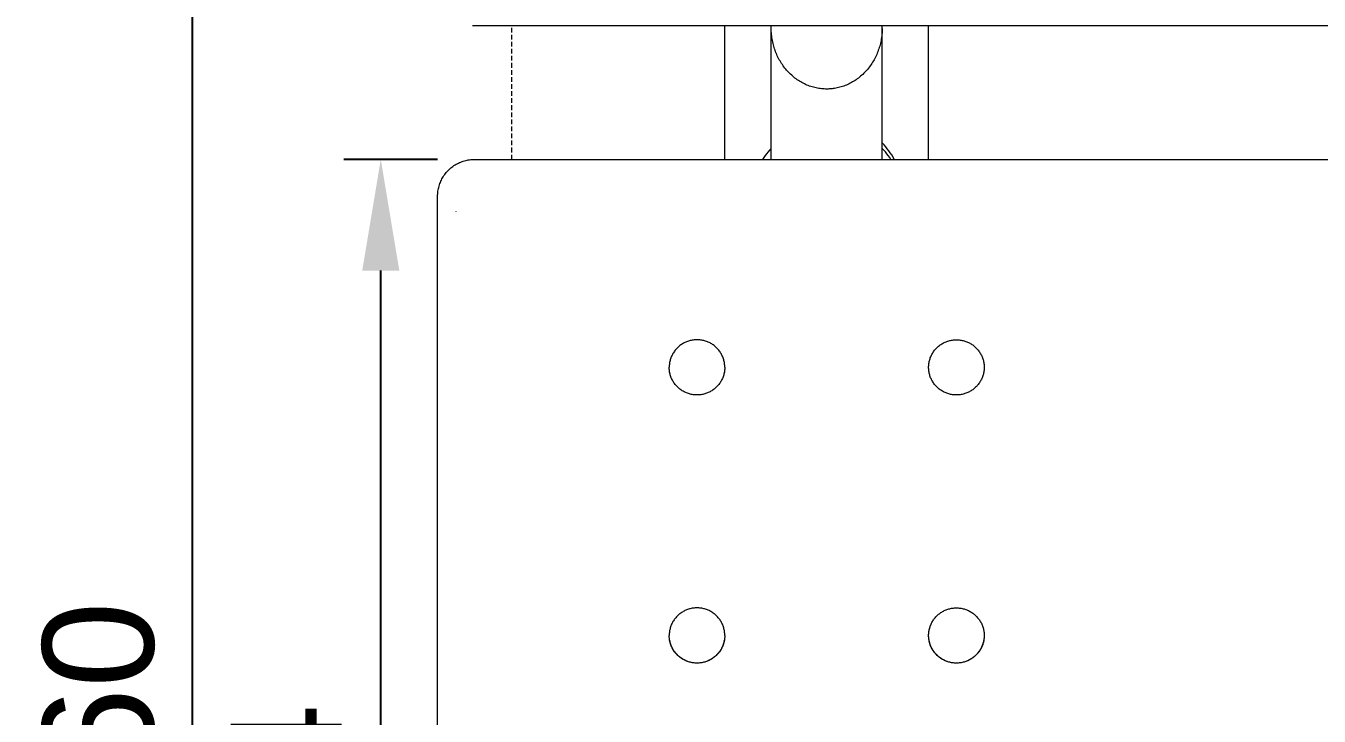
# Model space of a CAD drawing. Header units: millimetres. Extents: x -779 to 3049, y 55 to 2500.
# Drawn here: x -719.5 to -370.5, y 466.7 to 653 of the extents above; entities that cross this region are included whole.
import ezdxf

# ---------------------------------------------------------------- set-up
doc = ezdxf.new("R2010")
doc.units = ezdxf.units.MM
doc.linetypes.add('HIDDEN', pattern=[1.905, 1.27, -0.635])
for name, color, linetype, lineweight in [('ZANO_R', 7, 'Continuous', 0), ('ZANO_R_przerywana', 7, 'HIDDEN', 0), ('ZANO_W', 1, 'Continuous', 0)]:
    doc.layers.add(name, color=color, linetype=linetype, lineweight=lineweight)
doc.styles.add('Arial', font='arial.ttf')
doc.styles.get("Standard").update_dxf_attribs({"font": 'ARIALUNI.TTF'})
doc.dimstyles.new('pl i ang', dxfattribs={"dimtxt": 50, "dimasz": 50, "dimexe": 1.25, "dimexo": 0.625, "dimgap": 10, "dimtad": 1, "dimtoh": 1, "dimtxsty": 'Standard', "dimcen": 2.5, "dimclrd": 1, "dimclre": 1, "dimclrt": 1, "dimadec": 0, "dimazin": 0, "dimtfac": 1, "dimtmove": 0, "dimatfit": 3, "dimfxl": 1, "dimarcsym": 1})

# ---------------------------------------------------------------- blocks, each defined once
blk = doc.blocks.new('*D390')
at = {"layer": 'ZANO_W', "color": 1, "lineweight": -2}
for p, q in [((-608.36, 616.98), (-633.7, 616.98)), ((-623.7, 282.91), (-623.7, 586.98)), ((-608.36, 252.91), (-633.7, 252.91))]:
    blk.add_line(p, q, dxfattribs=at)
at = {"layer": 'ZANO_W', "color": 1}
for points in [[(-618.7, 586.98), (-628.7, 586.98), (-623.7, 616.98)], [(-628.7, 282.91), (-618.7, 282.91), (-623.7, 252.91)]]:
    blk.add_solid(points, dxfattribs=at)
at = {"layer": 'ZANO_W', "color": 1, "insert": (-649.02, 434.95), "char_height": 30, "attachment_point": 5, "rotation": 90, "style": 'Arial'}
blk.add_mtext('364', dxfattribs=at)
blk = doc.blocks.new('*D391')
at = {"layer": 'ZANO_W', "color": 1, "lineweight": -2}
for p, q in [((-530.42, 792.66), (-684.47, 792.66)), ((-674.47, 162.66), (-674.47, 762.66)), ((-533.08, 132.66), (-684.47, 132.66))]:
    blk.add_line(p, q, dxfattribs=at)
at = {"layer": 'ZANO_W', "color": 1}
for points in [[(-669.47, 762.66), (-679.47, 762.66), (-674.47, 792.66)], [(-679.47, 162.66), (-669.47, 162.66), (-674.47, 132.66)]]:
    blk.add_solid(points, dxfattribs=at)
at = {"layer": 'ZANO_W', "color": 1, "insert": (-699.79, 462.66), "char_height": 30, "attachment_point": 5, "rotation": 90, "style": 'Arial'}
blk.add_mtext('660', dxfattribs=at)

msp = doc.modelspace()

# ---------------------------------------------------------------- linework, layer by layer
at = {"layer": 'ZANO_R'}
for p, q in [((-598.36, 653.03), (-598.95, 653.04)), ((-308.36, 653.03), (-598.36, 653.03)), ((-530.86, 616.98), (-530.86, 653.03)), ((-518.36, 616.98), (-518.36, 653.03)), ((-488.36, 616.98), (-488.36, 653.03)), ((-475.86, 616.98), (-475.86, 653.03)), ((-518.36, 616.98), (-518.36, 652.35)), ((-518.35, 651.94), (-518.36, 652.35)), ((-518.33, 651.53), (-518.35, 651.94)), ((-518.3, 651.12), (-518.33, 651.53)), ((-518.26, 650.71), (-518.3, 651.12)), ((-518.21, 650.3), (-518.26, 650.71)), ((-518.16, 649.89), (-518.21, 650.3)), ((-518.09, 649.49), (-518.16, 649.89)), ((-518.02, 649.08), (-518.09, 649.49)), ((-488.62, 649.49), (-488.7, 649.08)), ((-488.56, 649.89), (-488.62, 649.49)), ((-488.5, 650.3), (-488.56, 649.89)), ((-488.46, 650.71), (-488.5, 650.3)), ((-488.42, 651.12), (-488.46, 650.71)), ((-488.39, 651.53), (-488.42, 651.12)), ((-488.37, 651.94), (-488.39, 651.53)), ((-488.36, 652.35), (-488.37, 651.94)), ((-488.36, 616.98), (-488.36, 652.35)), ((-517.94, 648.7), (-518.02, 649.08)), ((-517.85, 648.31), (-517.94, 648.7)), ((-517.76, 647.93), (-517.85, 648.31)), ((-517.65, 647.55), (-517.76, 647.93)), ((-517.54, 647.17), (-517.65, 647.55)), ((-517.42, 646.8), (-517.54, 647.17)), ((-517.29, 646.43), (-517.42, 646.8)), ((-517.15, 646.06), (-517.29, 646.43)), ((-517, 645.69), (-517.15, 646.06)), ((-516.85, 645.32), (-517, 645.69)), ((-489.71, 645.69), (-489.87, 645.32)), ((-489.57, 646.06), (-489.71, 645.69)), ((-489.43, 646.43), (-489.57, 646.06)), ((-489.3, 646.8), (-489.43, 646.43)), ((-489.18, 647.17), (-489.3, 646.8)), ((-489.06, 647.55), (-489.18, 647.17)), ((-488.96, 647.93), (-489.06, 647.55)), ((-488.86, 648.31), (-488.96, 647.93)), ((-488.78, 648.7), (-488.86, 648.31)), ((-488.7, 649.08), (-488.78, 648.7)), ((-516.69, 644.96), (-516.85, 645.32)), ((-516.51, 644.6), (-516.69, 644.96)), ((-516.33, 644.25), (-516.51, 644.6)), ((-516.15, 643.9), (-516.33, 644.25)), ((-515.95, 643.56), (-516.15, 643.9)), ((-515.75, 643.21), (-515.95, 643.56)), ((-515.54, 642.89), (-515.75, 643.21)), ((-515.33, 642.57), (-515.54, 642.89)), ((-515.11, 642.26), (-515.33, 642.57)), ((-514.89, 641.95), (-515.11, 642.26)), ((-491.6, 642.26), (-491.83, 641.95)), ((-491.38, 642.57), (-491.6, 642.26)), ((-491.17, 642.89), (-491.38, 642.57)), ((-490.97, 643.21), (-491.17, 642.89)), ((-490.77, 643.55), (-490.97, 643.21)), ((-490.57, 643.9), (-490.77, 643.55)), ((-490.38, 644.25), (-490.57, 643.9)), ((-490.2, 644.6), (-490.38, 644.25)), ((-490.03, 644.96), (-490.2, 644.6)), ((-489.87, 645.32), (-490.03, 644.96)), ((-514.66, 641.65), (-514.89, 641.95)), ((-514.42, 641.35), (-514.66, 641.65)), ((-514.17, 641.06), (-514.42, 641.35)), ((-513.92, 640.78), (-514.17, 641.06)), ((-513.65, 640.49), (-513.92, 640.78)), ((-513.38, 640.22), (-513.65, 640.49)), ((-513.1, 639.95), (-513.38, 640.22)), ((-512.81, 639.68), (-513.1, 639.95)), ((-512.52, 639.43), (-512.81, 639.68)), ((-512.22, 639.18), (-512.52, 639.43)), ((-511.92, 638.94), (-512.22, 639.18)), ((-511.61, 638.7), (-511.92, 638.94)), ((-511.3, 638.49), (-511.61, 638.7)), ((-495.11, 638.7), (-495.41, 638.49)), ((-494.8, 638.94), (-495.11, 638.7)), ((-494.49, 639.18), (-494.8, 638.94)), ((-494.2, 639.43), (-494.49, 639.18)), ((-493.9, 639.68), (-494.2, 639.43)), ((-493.62, 639.94), (-493.9, 639.68)), ((-493.34, 640.22), (-493.62, 639.94)), ((-493.07, 640.49), (-493.34, 640.22)), ((-492.8, 640.78), (-493.07, 640.49)), ((-492.55, 641.06), (-492.8, 640.78)), ((-492.3, 641.35), (-492.55, 641.06)), ((-492.06, 641.65), (-492.3, 641.35)), ((-491.83, 641.95), (-492.06, 641.65)), ((-510.99, 638.28), (-511.3, 638.49)), ((-510.68, 638.08), (-510.99, 638.28)), ((-510.36, 637.89), (-510.68, 638.08)), ((-510.04, 637.7), (-510.36, 637.89)), ((-509.71, 637.53), (-510.04, 637.7)), ((-509.37, 637.36), (-509.71, 637.53)), ((-509.04, 637.2), (-509.37, 637.36)), ((-508.69, 637.05), (-509.04, 637.2)), ((-508.35, 636.91), (-508.69, 637.05)), ((-507.99, 636.78), (-508.35, 636.91)), ((-507.64, 636.66), (-507.99, 636.78)), ((-507.28, 636.55), (-507.64, 636.66)), ((-506.92, 636.44), (-507.28, 636.55)), ((-506.56, 636.35), (-506.92, 636.44)), ((-506.19, 636.27), (-506.56, 636.35)), ((-505.84, 636.2), (-506.19, 636.27)), ((-505.49, 636.14), (-505.84, 636.2)), ((-505.14, 636.09), (-505.49, 636.14)), ((-504.78, 636.04), (-505.14, 636.09)), ((-504.43, 636.01), (-504.78, 636.04)), ((-504.07, 635.99), (-504.43, 636.01)), ((-503.71, 635.97), (-504.07, 635.99)), ((-503.36, 635.97), (-503.71, 635.97)), ((-503, 635.97), (-503.36, 635.97)), ((-502.65, 635.99), (-503, 635.97)), ((-502.29, 636.01), (-502.65, 635.99)), ((-501.93, 636.04), (-502.29, 636.01)), ((-501.58, 636.09), (-501.93, 636.04)), ((-501.23, 636.14), (-501.58, 636.09)), ((-500.88, 636.2), (-501.23, 636.14)), ((-500.53, 636.27), (-500.88, 636.2)), ((-500.16, 636.35), (-500.53, 636.27)), ((-499.8, 636.44), (-500.16, 636.35)), ((-499.44, 636.55), (-499.8, 636.44)), ((-499.08, 636.66), (-499.44, 636.55)), ((-498.72, 636.78), (-499.08, 636.66)), ((-498.37, 636.91), (-498.72, 636.78)), ((-498.02, 637.05), (-498.37, 636.91)), ((-497.68, 637.2), (-498.02, 637.05)), ((-497.34, 637.36), (-497.68, 637.2)), ((-497.01, 637.53), (-497.34, 637.36)), ((-496.68, 637.7), (-497.01, 637.53)), ((-496.36, 637.89), (-496.68, 637.7)), ((-496.04, 638.08), (-496.36, 637.89)), ((-495.72, 638.28), (-496.04, 638.08)), ((-495.41, 638.49), (-495.72, 638.28)), ((-487.89, 620.93), (-488.36, 621.44)), ((-519.99, 618.01), (-520.36, 617.5)), ((-519.6, 618.51), (-519.99, 618.01)), ((-519.2, 619), (-519.6, 618.51)), ((-518.79, 619.48), (-519.2, 619)), ((-518.36, 619.94), (-518.79, 619.48)), ((-487.93, 619.48), (-488.36, 619.94)), ((-487.51, 619), (-487.93, 619.48)), ((-487.44, 620.41), (-487.89, 620.93)), ((-487.12, 618.51), (-487.51, 619)), ((-487, 619.87), (-487.44, 620.41)), ((-486.73, 618.01), (-487.12, 618.51)), ((-486.59, 619.32), (-487, 619.87)), ((-486.36, 617.5), (-486.73, 618.01)), ((-486.19, 618.75), (-486.59, 619.32)), ((-485.81, 618.17), (-486.19, 618.75)), ((-485.45, 617.58), (-485.81, 618.17)), ((-605.3, 614.19), (-605.04, 614.43)), ((-605.04, 614.43), (-604.78, 614.66)), ((-604.78, 614.66), (-604.51, 614.88)), ((-604.51, 614.88), (-604.23, 615.09)), ((-604.23, 615.09), (-603.94, 615.29)), ((-603.94, 615.29), (-603.65, 615.47)), ((-603.65, 615.47), (-603.35, 615.65)), ((-603.35, 615.65), (-603.05, 615.82)), ((-603.05, 615.82), (-602.74, 615.98)), ((-602.74, 615.98), (-602.42, 616.13)), ((-602.42, 616.13), (-602.1, 616.26)), ((-602.1, 616.26), (-601.77, 616.39)), ((-601.77, 616.39), (-601.44, 616.5)), ((-601.44, 616.5), (-601.11, 616.6)), ((-601.11, 616.6), (-600.77, 616.69)), ((-600.77, 616.69), (-600.43, 616.77)), ((-600.43, 616.77), (-600.09, 616.83)), ((-600.09, 616.83), (-599.75, 616.89)), ((-599.75, 616.89), (-599.4, 616.93)), ((-599.4, 616.93), (-599.05, 616.96)), ((-599.05, 616.96), (-598.71, 616.98)), ((-598.71, 616.98), (-598.36, 616.98)), ((-598.36, 616.98), (-308.36, 616.98)), ((-520.36, 617.5), (-520.71, 616.98)), ((-486.01, 616.98), (-486.36, 617.5)), ((-485.11, 616.98), (-485.45, 617.58)), ((-607.62, 610.76), (-607.49, 611.08)), ((-607.49, 611.08), (-607.34, 611.39)), ((-607.34, 611.39), (-607.18, 611.7)), ((-607.18, 611.7), (-607.01, 612.01)), ((-607.01, 612.01), (-606.83, 612.31)), ((-606.83, 612.31), (-606.64, 612.6)), ((-606.64, 612.6), (-606.44, 612.88)), ((-606.44, 612.88), (-606.23, 613.16)), ((-606.23, 613.16), (-606.01, 613.43)), ((-606.01, 613.43), (-605.78, 613.69)), ((-605.78, 613.69), (-605.54, 613.95)), ((-605.54, 613.95), (-605.3, 614.19)), ((-608.36, 607.02), (-608.35, 607.37)), ((-608.35, 607.37), (-608.33, 607.72)), ((-608.33, 607.72), (-608.3, 608.06)), ((-608.3, 608.06), (-608.26, 608.41)), ((-608.26, 608.41), (-608.2, 608.75)), ((-608.2, 608.75), (-608.14, 609.09)), ((-608.14, 609.09), (-608.06, 609.43)), ((-608.06, 609.43), (-607.97, 609.77)), ((-607.97, 609.77), (-607.86, 610.1)), ((-607.86, 610.1), (-607.75, 610.43)), ((-607.75, 610.43), (-607.62, 610.76)), ((-608.36, 603.55), (-608.36, 607.02)), ((-608.36, 444.78), (-608.36, 603.55)), ((-603.36, 602.93), (-603.36, 602.98)), ((-544.26, 565.43), (-544.41, 565.22)), ((-544.09, 565.63), (-544.26, 565.43)), ((-543.92, 565.83), (-544.09, 565.63)), ((-543.74, 566.02), (-543.92, 565.83)), ((-543.56, 566.2), (-543.74, 566.02)), ((-543.36, 566.38), (-543.56, 566.2)), ((-543.17, 566.55), (-543.36, 566.38)), ((-542.96, 566.71), (-543.17, 566.55)), ((-542.75, 566.87), (-542.96, 566.71)), ((-542.54, 567.02), (-542.75, 566.87)), ((-542.32, 567.16), (-542.54, 567.02)), ((-542.1, 567.29), (-542.32, 567.16)), ((-541.87, 567.42), (-542.1, 567.29)), ((-541.64, 567.54), (-541.87, 567.42)), ((-541.4, 567.64), (-541.64, 567.54)), ((-541.16, 567.75), (-541.4, 567.64)), ((-540.91, 567.84), (-541.16, 567.75)), ((-540.67, 567.92), (-540.91, 567.84)), ((-540.42, 568), (-540.67, 567.92)), ((-540.17, 568.06), (-540.42, 568)), ((-539.91, 568.12), (-540.17, 568.06)), ((-539.66, 568.17), (-539.91, 568.12)), ((-539.4, 568.21), (-539.66, 568.17)), ((-539.14, 568.24), (-539.4, 568.21)), ((-538.88, 568.26), (-539.14, 568.24)), ((-538.62, 568.27), (-538.88, 568.26)), ((-538.36, 568.28), (-538.62, 568.27)), ((-538.1, 568.27), (-538.36, 568.28)), ((-537.84, 568.26), (-538.1, 568.27)), ((-537.58, 568.24), (-537.84, 568.26)), ((-537.32, 568.21), (-537.58, 568.24)), ((-537.06, 568.17), (-537.32, 568.21)), ((-536.8, 568.12), (-537.06, 568.17)), ((-536.55, 568.06), (-536.8, 568.12)), ((-536.3, 568), (-536.55, 568.06)), ((-536.05, 567.92), (-536.3, 568)), ((-535.8, 567.84), (-536.05, 567.92)), ((-535.56, 567.75), (-535.8, 567.84)), ((-535.32, 567.64), (-535.56, 567.75)), ((-535.08, 567.54), (-535.32, 567.64)), ((-534.85, 567.42), (-535.08, 567.54)), ((-534.62, 567.29), (-534.85, 567.42)), ((-534.4, 567.16), (-534.62, 567.29)), ((-534.18, 567.02), (-534.4, 567.16)), ((-533.96, 566.87), (-534.18, 567.02)), ((-533.75, 566.71), (-533.96, 566.87)), ((-533.55, 566.55), (-533.75, 566.71)), ((-533.35, 566.38), (-533.55, 566.55)), ((-533.16, 566.2), (-533.35, 566.38)), ((-532.98, 566.02), (-533.16, 566.2)), ((-532.8, 565.83), (-532.98, 566.02)), ((-532.63, 565.63), (-532.8, 565.83)), ((-532.46, 565.43), (-532.63, 565.63)), ((-532.3, 565.22), (-532.46, 565.43)), ((-474.41, 565.22), (-474.26, 565.43)), ((-474.26, 565.43), (-474.09, 565.63)), ((-474.09, 565.63), (-473.92, 565.83)), ((-473.92, 565.83), (-473.74, 566.02)), ((-473.74, 566.02), (-473.56, 566.2)), ((-473.56, 566.2), (-473.36, 566.38)), ((-473.36, 566.38), (-473.17, 566.55)), ((-473.17, 566.55), (-472.96, 566.71)), ((-472.96, 566.71), (-472.75, 566.87)), ((-472.75, 566.87), (-472.54, 567.02)), ((-472.54, 567.02), (-472.32, 567.16)), ((-472.32, 567.16), (-472.1, 567.29)), ((-472.1, 567.29), (-471.87, 567.42)), ((-471.87, 567.42), (-471.64, 567.54)), ((-471.64, 567.54), (-471.4, 567.64)), ((-471.4, 567.64), (-471.16, 567.75)), ((-471.16, 567.75), (-470.91, 567.84)), ((-470.91, 567.84), (-470.67, 567.92)), ((-470.67, 567.92), (-470.42, 568)), ((-470.42, 568), (-470.17, 568.06)), ((-470.17, 568.06), (-469.91, 568.12)), ((-469.91, 568.12), (-469.66, 568.17)), ((-469.66, 568.17), (-469.4, 568.21)), ((-469.4, 568.21), (-469.14, 568.24)), ((-469.14, 568.24), (-468.88, 568.26)), ((-468.88, 568.26), (-468.62, 568.27)), ((-468.62, 568.27), (-468.36, 568.28)), ((-468.36, 568.28), (-468.1, 568.27)), ((-468.1, 568.27), (-467.84, 568.26)), ((-467.84, 568.26), (-467.58, 568.24)), ((-467.58, 568.24), (-467.32, 568.21)), ((-467.32, 568.21), (-467.06, 568.17)), ((-467.06, 568.17), (-466.8, 568.12)), ((-466.8, 568.12), (-466.55, 568.06)), ((-466.55, 568.06), (-466.3, 568)), ((-466.3, 568), (-466.05, 567.92)), ((-466.05, 567.92), (-465.8, 567.84)), ((-465.8, 567.84), (-465.56, 567.75)), ((-465.56, 567.75), (-465.32, 567.64)), ((-465.32, 567.64), (-465.08, 567.54)), ((-465.08, 567.54), (-464.85, 567.42)), ((-464.85, 567.42), (-464.62, 567.29)), ((-464.62, 567.29), (-464.4, 567.16)), ((-464.4, 567.16), (-464.18, 567.02)), ((-464.18, 567.02), (-463.96, 566.87)), ((-463.96, 566.87), (-463.75, 566.71)), ((-463.75, 566.71), (-463.55, 566.55)), ((-463.55, 566.55), (-463.35, 566.38)), ((-463.35, 566.38), (-463.16, 566.2)), ((-463.16, 566.2), (-462.98, 566.02)), ((-462.98, 566.02), (-462.8, 565.83)), ((-462.8, 565.83), (-462.63, 565.63)), ((-462.63, 565.63), (-462.46, 565.43)), ((-462.46, 565.43), (-462.3, 565.22)), ((-545.74, 562.14), (-545.78, 561.88)), ((-545.69, 562.39), (-545.74, 562.14)), ((-545.63, 562.65), (-545.69, 562.39)), ((-545.56, 562.9), (-545.63, 562.65)), ((-545.48, 563.15), (-545.56, 562.9)), ((-545.4, 563.39), (-545.48, 563.15)), ((-545.3, 563.64), (-545.4, 563.39)), ((-545.2, 563.88), (-545.3, 563.64)), ((-545.09, 564.11), (-545.2, 563.88)), ((-544.97, 564.34), (-545.09, 564.11)), ((-544.84, 564.57), (-544.97, 564.34)), ((-544.71, 564.79), (-544.84, 564.57)), ((-544.56, 565.01), (-544.71, 564.79)), ((-544.41, 565.22), (-544.56, 565.01)), ((-532.15, 565.01), (-532.3, 565.22)), ((-532.01, 564.79), (-532.15, 565.01)), ((-531.87, 564.57), (-532.01, 564.79)), ((-531.75, 564.34), (-531.87, 564.57)), ((-531.63, 564.11), (-531.75, 564.34)), ((-531.52, 563.88), (-531.63, 564.11)), ((-531.41, 563.64), (-531.52, 563.88)), ((-531.32, 563.39), (-531.41, 563.64)), ((-531.23, 563.15), (-531.32, 563.39)), ((-531.16, 562.9), (-531.23, 563.15)), ((-531.09, 562.65), (-531.16, 562.9)), ((-531.03, 562.39), (-531.09, 562.65)), ((-530.98, 562.14), (-531.03, 562.39)), ((-530.94, 561.88), (-530.98, 562.14)), ((-475.78, 561.88), (-475.74, 562.14)), ((-475.74, 562.14), (-475.69, 562.39)), ((-475.69, 562.39), (-475.63, 562.65)), ((-475.63, 562.65), (-475.56, 562.9)), ((-475.56, 562.9), (-475.48, 563.15)), ((-475.48, 563.15), (-475.4, 563.39)), ((-475.4, 563.39), (-475.3, 563.64)), ((-475.3, 563.64), (-475.2, 563.88)), ((-475.2, 563.88), (-475.09, 564.11)), ((-475.09, 564.11), (-474.97, 564.34)), ((-474.97, 564.34), (-474.84, 564.57)), ((-474.84, 564.57), (-474.71, 564.79)), ((-474.71, 564.79), (-474.56, 565.01)), ((-474.56, 565.01), (-474.41, 565.22)), ((-462.3, 565.22), (-462.15, 565.01)), ((-462.15, 565.01), (-462.01, 564.79)), ((-462.01, 564.79), (-461.87, 564.57)), ((-461.87, 564.57), (-461.75, 564.34)), ((-461.75, 564.34), (-461.63, 564.11)), ((-461.63, 564.11), (-461.52, 563.88)), ((-461.52, 563.88), (-461.41, 563.64)), ((-461.41, 563.64), (-461.32, 563.39)), ((-461.32, 563.39), (-461.23, 563.15)), ((-461.23, 563.15), (-461.16, 562.9)), ((-461.16, 562.9), (-461.09, 562.65)), ((-461.09, 562.65), (-461.03, 562.39)), ((-461.03, 562.39), (-460.98, 562.14)), ((-460.98, 562.14), (-460.94, 561.88)), ((-545.85, 561.1), (-545.86, 560.84)), ((-545.85, 560.58), (-545.86, 560.84)), ((-545.84, 561.36), (-545.85, 561.1)), ((-545.84, 560.32), (-545.85, 560.58)), ((-545.81, 561.62), (-545.84, 561.36)), ((-545.82, 560.06), (-545.84, 560.32)), ((-545.78, 559.8), (-545.82, 560.06)), ((-545.78, 561.88), (-545.81, 561.62)), ((-545.74, 559.54), (-545.78, 559.8)), ((-545.75, 559.57), (-545.72, 559.4)), ((-545.69, 559.28), (-545.74, 559.54)), ((-545.63, 559.03), (-545.69, 559.28)), ((-545.56, 558.78), (-545.63, 559.03)), ((-545.49, 558.53), (-545.56, 558.78)), ((-545.4, 558.28), (-545.49, 558.53)), ((-531.23, 558.53), (-531.32, 558.28)), ((-531.15, 558.78), (-531.23, 558.53)), ((-531.08, 559.03), (-531.15, 558.78)), ((-531.03, 559.28), (-531.08, 559.03)), ((-530.97, 559.54), (-531.03, 559.28)), ((-531, 559.4), (-530.97, 559.57)), ((-530.93, 559.8), (-530.97, 559.54)), ((-530.9, 561.62), (-530.94, 561.88)), ((-530.9, 560.06), (-530.93, 559.8)), ((-530.88, 561.36), (-530.9, 561.62)), ((-530.88, 560.32), (-530.9, 560.06)), ((-530.86, 561.1), (-530.88, 561.36)), ((-530.86, 560.58), (-530.88, 560.32)), ((-530.86, 560.84), (-530.86, 561.1)), ((-530.86, 560.84), (-530.86, 560.58)), ((-475.86, 560.84), (-475.85, 561.1)), ((-475.85, 560.58), (-475.86, 560.84)), ((-475.85, 561.1), (-475.84, 561.36)), ((-475.84, 560.32), (-475.85, 560.58)), ((-475.84, 561.36), (-475.81, 561.62)), ((-475.82, 560.06), (-475.84, 560.32)), ((-475.78, 559.8), (-475.82, 560.06)), ((-475.81, 561.62), (-475.78, 561.88)), ((-475.74, 559.54), (-475.78, 559.8)), ((-475.72, 559.4), (-475.75, 559.57)), ((-475.69, 559.28), (-475.74, 559.54)), ((-475.63, 559.03), (-475.69, 559.28)), ((-475.56, 558.78), (-475.63, 559.03)), ((-475.49, 558.53), (-475.56, 558.78)), ((-475.4, 558.28), (-475.49, 558.53)), ((-461.23, 558.53), (-461.32, 558.28)), ((-461.15, 558.78), (-461.23, 558.53)), ((-461.08, 559.03), (-461.15, 558.78)), ((-461.03, 559.28), (-461.08, 559.03)), ((-460.97, 559.54), (-461.03, 559.28)), ((-460.97, 559.57), (-461, 559.4)), ((-460.93, 559.8), (-460.97, 559.54)), ((-460.94, 561.88), (-460.9, 561.62)), ((-460.9, 560.06), (-460.93, 559.8)), ((-460.9, 561.62), (-460.88, 561.36)), ((-460.88, 560.32), (-460.9, 560.06)), ((-460.88, 561.36), (-460.86, 561.1)), ((-460.86, 560.58), (-460.88, 560.32)), ((-460.86, 561.1), (-460.86, 560.84)), ((-460.86, 560.84), (-460.86, 560.58)), ((-545.31, 558.04), (-545.4, 558.28)), ((-545.2, 557.8), (-545.31, 558.04)), ((-545.09, 557.56), (-545.2, 557.8)), ((-544.97, 557.33), (-545.09, 557.56)), ((-544.85, 557.1), (-544.97, 557.33)), ((-544.71, 556.88), (-544.85, 557.1)), ((-544.57, 556.66), (-544.71, 556.88)), ((-544.42, 556.45), (-544.57, 556.66)), ((-544.26, 556.24), (-544.42, 556.45)), ((-544.1, 556.03), (-544.26, 556.24)), ((-543.92, 555.84), (-544.1, 556.03)), ((-543.75, 555.65), (-543.92, 555.84)), ((-543.56, 555.46), (-543.75, 555.65)), ((-543.37, 555.29), (-543.56, 555.46)), ((-543.17, 555.11), (-543.37, 555.29)), ((-542.97, 554.95), (-543.17, 555.11)), ((-542.76, 554.79), (-542.97, 554.95)), ((-533.75, 554.95), (-533.96, 554.79)), ((-533.54, 555.11), (-533.75, 554.95)), ((-533.35, 555.29), (-533.54, 555.11)), ((-533.16, 555.46), (-533.35, 555.29)), ((-532.97, 555.65), (-533.16, 555.46)), ((-532.79, 555.84), (-532.97, 555.65)), ((-532.62, 556.03), (-532.79, 555.84)), ((-532.46, 556.24), (-532.62, 556.03)), ((-532.3, 556.45), (-532.46, 556.24)), ((-532.15, 556.66), (-532.3, 556.45)), ((-532, 556.88), (-532.15, 556.66)), ((-531.87, 557.1), (-532, 556.88)), ((-531.74, 557.33), (-531.87, 557.1)), ((-531.62, 557.56), (-531.74, 557.33)), ((-531.51, 557.8), (-531.62, 557.56)), ((-531.41, 558.04), (-531.51, 557.8)), ((-531.32, 558.28), (-531.41, 558.04)), ((-475.31, 558.04), (-475.4, 558.28)), ((-475.2, 557.8), (-475.31, 558.04)), ((-475.09, 557.56), (-475.2, 557.8)), ((-474.97, 557.33), (-475.09, 557.56)), ((-474.85, 557.1), (-474.97, 557.33)), ((-474.71, 556.88), (-474.85, 557.1)), ((-474.57, 556.66), (-474.71, 556.88)), ((-474.42, 556.45), (-474.57, 556.66)), ((-474.26, 556.24), (-474.42, 556.45)), ((-474.1, 556.03), (-474.26, 556.24)), ((-473.92, 555.84), (-474.1, 556.03)), ((-473.75, 555.65), (-473.92, 555.84)), ((-473.56, 555.46), (-473.75, 555.65)), ((-473.37, 555.29), (-473.56, 555.46)), ((-473.17, 555.11), (-473.37, 555.29)), ((-472.97, 554.95), (-473.17, 555.11)), ((-472.76, 554.79), (-472.97, 554.95)), ((-463.75, 554.95), (-463.96, 554.79)), ((-463.54, 555.11), (-463.75, 554.95)), ((-463.35, 555.29), (-463.54, 555.11)), ((-463.16, 555.46), (-463.35, 555.29)), ((-462.97, 555.65), (-463.16, 555.46)), ((-462.79, 555.84), (-462.97, 555.65)), ((-462.62, 556.03), (-462.79, 555.84)), ((-462.46, 556.24), (-462.62, 556.03)), ((-462.3, 556.45), (-462.46, 556.24)), ((-462.15, 556.66), (-462.3, 556.45)), ((-462, 556.88), (-462.15, 556.66)), ((-461.87, 557.1), (-462, 556.88)), ((-461.74, 557.33), (-461.87, 557.1)), ((-461.62, 557.56), (-461.74, 557.33)), ((-461.51, 557.8), (-461.62, 557.56)), ((-461.41, 558.04), (-461.51, 557.8)), ((-461.32, 558.28), (-461.41, 558.04)), ((-542.55, 554.64), (-542.76, 554.79)), ((-542.33, 554.5), (-542.55, 554.64)), ((-542.1, 554.37), (-542.33, 554.5)), ((-541.87, 554.24), (-542.1, 554.37)), ((-541.64, 554.12), (-541.87, 554.24)), ((-541.4, 554.01), (-541.64, 554.12)), ((-541.16, 553.91), (-541.4, 554.01)), ((-540.92, 553.82), (-541.16, 553.91)), ((-540.67, 553.74), (-540.92, 553.82)), ((-540.42, 553.66), (-540.67, 553.74)), ((-540.17, 553.59), (-540.42, 553.66)), ((-539.91, 553.53), (-540.17, 553.59)), ((-539.66, 553.49), (-539.91, 553.53)), ((-539.4, 553.45), (-539.66, 553.49)), ((-539.14, 553.41), (-539.4, 553.45)), ((-538.88, 553.39), (-539.14, 553.41)), ((-538.62, 553.38), (-538.88, 553.39)), ((-538.36, 553.37), (-538.62, 553.38)), ((-538.1, 553.38), (-538.36, 553.37)), ((-537.84, 553.39), (-538.1, 553.38)), ((-537.58, 553.41), (-537.84, 553.39)), ((-537.32, 553.45), (-537.58, 553.41)), ((-537.06, 553.49), (-537.32, 553.45)), ((-536.8, 553.53), (-537.06, 553.49)), ((-536.55, 553.59), (-536.8, 553.53)), ((-536.29, 553.66), (-536.55, 553.59)), ((-536.05, 553.74), (-536.29, 553.66)), ((-535.8, 553.82), (-536.05, 553.74)), ((-535.55, 553.91), (-535.8, 553.82)), ((-535.31, 554.01), (-535.55, 553.91)), ((-535.08, 554.12), (-535.31, 554.01)), ((-534.84, 554.24), (-535.08, 554.12)), ((-534.61, 554.37), (-534.84, 554.24)), ((-534.39, 554.5), (-534.61, 554.37)), ((-534.17, 554.64), (-534.39, 554.5)), ((-533.96, 554.79), (-534.17, 554.64)), ((-472.55, 554.64), (-472.76, 554.79)), ((-472.33, 554.5), (-472.55, 554.64)), ((-472.1, 554.37), (-472.33, 554.5)), ((-471.87, 554.24), (-472.1, 554.37)), ((-471.64, 554.12), (-471.87, 554.24)), ((-471.4, 554.01), (-471.64, 554.12)), ((-471.16, 553.91), (-471.4, 554.01)), ((-470.92, 553.82), (-471.16, 553.91)), ((-470.67, 553.74), (-470.92, 553.82)), ((-470.42, 553.66), (-470.67, 553.74)), ((-470.17, 553.59), (-470.42, 553.66)), ((-469.91, 553.53), (-470.17, 553.59)), ((-469.66, 553.49), (-469.91, 553.53)), ((-469.4, 553.45), (-469.66, 553.49)), ((-469.14, 553.41), (-469.4, 553.45)), ((-468.88, 553.39), (-469.14, 553.41)), ((-468.62, 553.38), (-468.88, 553.39)), ((-468.36, 553.37), (-468.62, 553.38)), ((-468.1, 553.38), (-468.36, 553.37)), ((-467.84, 553.39), (-468.1, 553.38)), ((-467.58, 553.41), (-467.84, 553.39)), ((-467.32, 553.45), (-467.58, 553.41)), ((-467.06, 553.49), (-467.32, 553.45)), ((-466.8, 553.53), (-467.06, 553.49)), ((-466.55, 553.59), (-466.8, 553.53)), ((-466.29, 553.66), (-466.55, 553.59)), ((-466.05, 553.74), (-466.29, 553.66)), ((-465.8, 553.82), (-466.05, 553.74)), ((-465.55, 553.91), (-465.8, 553.82)), ((-465.31, 554.01), (-465.55, 553.91)), ((-465.08, 554.12), (-465.31, 554.01)), ((-464.84, 554.24), (-465.08, 554.12)), ((-464.61, 554.37), (-464.84, 554.24)), ((-464.39, 554.5), (-464.61, 554.37)), ((-464.17, 554.64), (-464.39, 554.5)), ((-463.96, 554.79), (-464.17, 554.64)), ((-540.42, 495.61), (-540.67, 495.53)), ((-540.17, 495.67), (-540.42, 495.61)), ((-539.91, 495.73), (-540.17, 495.67)), ((-539.66, 495.78), (-539.91, 495.73)), ((-539.4, 495.82), (-539.66, 495.78)), ((-539.14, 495.85), (-539.4, 495.82)), ((-538.88, 495.87), (-539.14, 495.85)), ((-538.62, 495.88), (-538.88, 495.87)), ((-538.36, 495.89), (-538.62, 495.88)), ((-538.1, 495.88), (-538.36, 495.89)), ((-537.84, 495.87), (-538.1, 495.88)), ((-537.58, 495.85), (-537.84, 495.87)), ((-537.32, 495.82), (-537.58, 495.85)), ((-537.06, 495.78), (-537.32, 495.82)), ((-536.8, 495.73), (-537.06, 495.78)), ((-536.55, 495.67), (-536.8, 495.73)), ((-536.3, 495.61), (-536.55, 495.67)), ((-536.05, 495.53), (-536.3, 495.61)), ((-470.67, 495.53), (-470.42, 495.61)), ((-470.42, 495.61), (-470.17, 495.67)), ((-470.17, 495.67), (-469.91, 495.73)), ((-469.91, 495.73), (-469.66, 495.78)), ((-469.66, 495.78), (-469.4, 495.82)), ((-469.4, 495.82), (-469.14, 495.85)), ((-469.14, 495.85), (-468.88, 495.87)), ((-468.88, 495.87), (-468.62, 495.88)), ((-468.62, 495.88), (-468.36, 495.89)), ((-468.36, 495.89), (-468.1, 495.88)), ((-468.1, 495.88), (-467.84, 495.87)), ((-467.84, 495.87), (-467.58, 495.85)), ((-467.58, 495.85), (-467.32, 495.82)), ((-467.32, 495.82), (-467.06, 495.78)), ((-467.06, 495.78), (-466.8, 495.73)), ((-466.8, 495.73), (-466.55, 495.67)), ((-466.55, 495.67), (-466.3, 495.61)), ((-466.3, 495.61), (-466.05, 495.53)), ((-544.84, 492.18), (-544.97, 491.95)), ((-544.71, 492.4), (-544.84, 492.18)), ((-544.56, 492.62), (-544.71, 492.4)), ((-544.41, 492.83), (-544.56, 492.62)), ((-544.26, 493.04), (-544.41, 492.83)), ((-544.09, 493.24), (-544.26, 493.04)), ((-543.92, 493.44), (-544.09, 493.24)), ((-543.74, 493.63), (-543.92, 493.44)), ((-543.56, 493.81), (-543.74, 493.63)), ((-543.36, 493.99), (-543.56, 493.81)), ((-543.17, 494.16), (-543.36, 493.99)), ((-542.96, 494.32), (-543.17, 494.16)), ((-542.75, 494.48), (-542.96, 494.32)), ((-542.54, 494.63), (-542.75, 494.48)), ((-542.32, 494.77), (-542.54, 494.63)), ((-542.1, 494.9), (-542.32, 494.77)), ((-541.87, 495.03), (-542.1, 494.9)), ((-541.64, 495.14), (-541.87, 495.03)), ((-541.4, 495.25), (-541.64, 495.14)), ((-541.16, 495.35), (-541.4, 495.25)), ((-540.91, 495.45), (-541.16, 495.35)), ((-540.67, 495.53), (-540.91, 495.45)), ((-535.8, 495.45), (-536.05, 495.53)), ((-535.56, 495.35), (-535.8, 495.45)), ((-535.32, 495.25), (-535.56, 495.35)), ((-535.08, 495.14), (-535.32, 495.25)), ((-534.85, 495.03), (-535.08, 495.14)), ((-534.62, 494.9), (-534.85, 495.03)), ((-534.4, 494.77), (-534.62, 494.9)), ((-534.18, 494.63), (-534.4, 494.77)), ((-533.96, 494.48), (-534.18, 494.63)), ((-533.75, 494.32), (-533.96, 494.48)), ((-533.55, 494.16), (-533.75, 494.32)), ((-533.35, 493.99), (-533.55, 494.16)), ((-533.16, 493.81), (-533.35, 493.99)), ((-532.98, 493.63), (-533.16, 493.81)), ((-532.8, 493.44), (-532.98, 493.63)), ((-532.63, 493.24), (-532.8, 493.44)), ((-532.46, 493.04), (-532.63, 493.24)), ((-532.3, 492.83), (-532.46, 493.04)), ((-532.15, 492.62), (-532.3, 492.83)), ((-532.01, 492.4), (-532.15, 492.62)), ((-531.87, 492.18), (-532.01, 492.4)), ((-531.75, 491.95), (-531.87, 492.18)), ((-474.97, 491.95), (-474.84, 492.18)), ((-474.84, 492.18), (-474.71, 492.4)), ((-474.71, 492.4), (-474.56, 492.62)), ((-474.56, 492.62), (-474.41, 492.83)), ((-474.41, 492.83), (-474.26, 493.04)), ((-474.26, 493.04), (-474.09, 493.24)), ((-474.09, 493.24), (-473.92, 493.44)), ((-473.92, 493.44), (-473.74, 493.63)), ((-473.74, 493.63), (-473.56, 493.81)), ((-473.56, 493.81), (-473.36, 493.99)), ((-473.36, 493.99), (-473.17, 494.16)), ((-473.17, 494.16), (-472.96, 494.32)), ((-472.96, 494.32), (-472.75, 494.48)), ((-472.75, 494.48), (-472.54, 494.63)), ((-472.54, 494.63), (-472.32, 494.77)), ((-472.32, 494.77), (-472.1, 494.9)), ((-472.1, 494.9), (-471.87, 495.03)), ((-471.87, 495.03), (-471.64, 495.14)), ((-471.64, 495.14), (-471.4, 495.25)), ((-471.4, 495.25), (-471.16, 495.35)), ((-471.16, 495.35), (-470.91, 495.45)), ((-470.91, 495.45), (-470.67, 495.53)), ((-466.05, 495.53), (-465.8, 495.45)), ((-465.8, 495.45), (-465.56, 495.35)), ((-465.56, 495.35), (-465.32, 495.25)), ((-465.32, 495.25), (-465.08, 495.14)), ((-465.08, 495.14), (-464.85, 495.03)), ((-464.85, 495.03), (-464.62, 494.9)), ((-464.62, 494.9), (-464.4, 494.77)), ((-464.4, 494.77), (-464.18, 494.63)), ((-464.18, 494.63), (-463.96, 494.48)), ((-463.96, 494.48), (-463.75, 494.32)), ((-463.75, 494.32), (-463.55, 494.16)), ((-463.55, 494.16), (-463.35, 493.99)), ((-463.35, 493.99), (-463.16, 493.81)), ((-463.16, 493.81), (-462.98, 493.63)), ((-462.98, 493.63), (-462.8, 493.44)), ((-462.8, 493.44), (-462.63, 493.24)), ((-462.63, 493.24), (-462.46, 493.04)), ((-462.46, 493.04), (-462.3, 492.83)), ((-462.3, 492.83), (-462.15, 492.62)), ((-462.15, 492.62), (-462.01, 492.4)), ((-462.01, 492.4), (-461.87, 492.18)), ((-461.87, 492.18), (-461.75, 491.95)), ((-545.85, 488.71), (-545.86, 488.45)), ((-545.84, 488.97), (-545.85, 488.71)), ((-545.81, 489.23), (-545.84, 488.97)), ((-545.78, 489.49), (-545.81, 489.23)), ((-545.74, 489.75), (-545.78, 489.49)), ((-545.69, 490), (-545.74, 489.75)), ((-545.63, 490.25), (-545.69, 490)), ((-545.56, 490.51), (-545.63, 490.25)), ((-545.48, 490.76), (-545.56, 490.51)), ((-545.4, 491), (-545.48, 490.76)), ((-545.3, 491.24), (-545.4, 491)), ((-545.2, 491.48), (-545.3, 491.24)), ((-545.09, 491.72), (-545.2, 491.48)), ((-544.97, 491.95), (-545.09, 491.72)), ((-531.63, 491.72), (-531.75, 491.95)), ((-531.52, 491.48), (-531.63, 491.72)), ((-531.41, 491.24), (-531.52, 491.48)), ((-531.32, 491), (-531.41, 491.24)), ((-531.23, 490.76), (-531.32, 491)), ((-531.16, 490.51), (-531.23, 490.76)), ((-531.09, 490.25), (-531.16, 490.51)), ((-531.03, 490), (-531.09, 490.25)), ((-530.98, 489.75), (-531.03, 490)), ((-530.94, 489.49), (-530.98, 489.75)), ((-530.9, 489.23), (-530.94, 489.49)), ((-530.88, 488.97), (-530.9, 489.23)), ((-530.86, 488.71), (-530.88, 488.97)), ((-530.86, 488.45), (-530.86, 488.71)), ((-475.86, 488.45), (-475.85, 488.71)), ((-475.85, 488.71), (-475.84, 488.97)), ((-475.84, 488.97), (-475.81, 489.23)), ((-475.81, 489.23), (-475.78, 489.49)), ((-475.78, 489.49), (-475.74, 489.75)), ((-475.74, 489.75), (-475.69, 490)), ((-475.69, 490), (-475.63, 490.25)), ((-475.63, 490.25), (-475.56, 490.51)), ((-475.56, 490.51), (-475.48, 490.76)), ((-475.48, 490.76), (-475.4, 491)), ((-475.4, 491), (-475.3, 491.24)), ((-475.3, 491.24), (-475.2, 491.48)), ((-475.2, 491.48), (-475.09, 491.72)), ((-475.09, 491.72), (-474.97, 491.95)), ((-461.75, 491.95), (-461.63, 491.72)), ((-461.63, 491.72), (-461.52, 491.48)), ((-461.52, 491.48), (-461.41, 491.24)), ((-461.41, 491.24), (-461.32, 491)), ((-461.32, 491), (-461.23, 490.76)), ((-461.23, 490.76), (-461.16, 490.51)), ((-461.16, 490.51), (-461.09, 490.25)), ((-461.09, 490.25), (-461.03, 490)), ((-461.03, 490), (-460.98, 489.75)), ((-460.98, 489.75), (-460.94, 489.49)), ((-460.94, 489.49), (-460.9, 489.23)), ((-460.9, 489.23), (-460.88, 488.97)), ((-460.88, 488.97), (-460.86, 488.71)), ((-460.86, 488.71), (-460.86, 488.45)), ((-545.85, 488.19), (-545.86, 488.45)), ((-545.84, 487.93), (-545.85, 488.19)), ((-545.82, 487.67), (-545.84, 487.93)), ((-545.78, 487.41), (-545.82, 487.67)), ((-545.74, 487.15), (-545.78, 487.41)), ((-545.75, 487.18), (-545.72, 487.01)), ((-545.69, 486.89), (-545.74, 487.15)), ((-545.66, 486.76), (-545.72, 487.01)), ((-545.63, 486.64), (-545.69, 486.89)), ((-545.6, 486.51), (-545.66, 486.76)), ((-545.56, 486.39), (-545.63, 486.64)), ((-545.53, 486.26), (-545.6, 486.51)), ((-545.49, 486.14), (-545.56, 486.39)), ((-545.45, 486.02), (-545.53, 486.26)), ((-545.4, 485.89), (-545.49, 486.14)), ((-545.36, 485.77), (-545.45, 486.02)), ((-545.31, 485.65), (-545.4, 485.89)), ((-545.26, 485.53), (-545.36, 485.77)), ((-545.2, 485.41), (-545.31, 485.65)), ((-545.16, 485.3), (-545.26, 485.53)), ((-545.09, 485.17), (-545.2, 485.41)), ((-545.04, 485.07), (-545.16, 485.3)), ((-544.97, 484.94), (-545.09, 485.17)), ((-531.62, 485.17), (-531.74, 484.94)), ((-531.56, 485.3), (-531.67, 485.07)), ((-531.51, 485.41), (-531.62, 485.17)), ((-531.46, 485.53), (-531.56, 485.3)), ((-531.41, 485.65), (-531.51, 485.41)), ((-531.36, 485.77), (-531.46, 485.53)), ((-531.32, 485.89), (-531.41, 485.65)), ((-531.27, 486.02), (-531.36, 485.77)), ((-531.23, 486.14), (-531.32, 485.89)), ((-531.19, 486.26), (-531.27, 486.02)), ((-531.15, 486.39), (-531.23, 486.14)), ((-531.12, 486.51), (-531.19, 486.26)), ((-531.08, 486.64), (-531.15, 486.39)), ((-531.05, 486.76), (-531.12, 486.51)), ((-531.03, 486.89), (-531.08, 486.64)), ((-531, 487.01), (-531.05, 486.76)), ((-530.97, 487.15), (-531.03, 486.89)), ((-531, 487.01), (-530.97, 487.18)), ((-530.93, 487.41), (-530.97, 487.15)), ((-530.9, 487.67), (-530.93, 487.41)), ((-530.88, 487.93), (-530.9, 487.67)), ((-530.86, 488.19), (-530.88, 487.93)), ((-530.86, 488.45), (-530.86, 488.19)), ((-475.85, 488.19), (-475.86, 488.45)), ((-475.84, 487.93), (-475.85, 488.19)), ((-475.82, 487.67), (-475.84, 487.93)), ((-475.78, 487.41), (-475.82, 487.67)), ((-475.74, 487.15), (-475.78, 487.41)), ((-475.72, 487.01), (-475.75, 487.18)), ((-475.69, 486.89), (-475.74, 487.15)), ((-475.66, 486.76), (-475.72, 487.01)), ((-475.63, 486.64), (-475.69, 486.89)), ((-475.6, 486.51), (-475.66, 486.76)), ((-475.56, 486.39), (-475.63, 486.64)), ((-475.53, 486.26), (-475.6, 486.51)), ((-475.49, 486.14), (-475.56, 486.39)), ((-475.45, 486.02), (-475.53, 486.26)), ((-475.4, 485.89), (-475.49, 486.14)), ((-475.36, 485.77), (-475.45, 486.02)), ((-475.31, 485.65), (-475.4, 485.89)), ((-475.26, 485.53), (-475.36, 485.77)), ((-475.2, 485.41), (-475.31, 485.65)), ((-475.16, 485.3), (-475.26, 485.53)), ((-475.09, 485.17), (-475.2, 485.41)), ((-475.04, 485.07), (-475.16, 485.3)), ((-474.97, 484.94), (-475.09, 485.17)), ((-461.62, 485.17), (-461.74, 484.94)), ((-461.56, 485.3), (-461.67, 485.07)), ((-461.51, 485.41), (-461.62, 485.17)), ((-461.46, 485.53), (-461.56, 485.3)), ((-461.41, 485.65), (-461.51, 485.41)), ((-461.36, 485.77), (-461.46, 485.53)), ((-461.32, 485.89), (-461.41, 485.65)), ((-461.27, 486.02), (-461.36, 485.77)), ((-461.23, 486.14), (-461.32, 485.89)), ((-461.19, 486.26), (-461.27, 486.02)), ((-461.15, 486.39), (-461.23, 486.14)), ((-461.12, 486.51), (-461.19, 486.26)), ((-461.08, 486.64), (-461.15, 486.39)), ((-461.05, 486.76), (-461.12, 486.51)), ((-461.03, 486.89), (-461.08, 486.64)), ((-461, 487.01), (-461.05, 486.76)), ((-460.97, 487.15), (-461.03, 486.89)), ((-460.97, 487.18), (-461, 487.01)), ((-460.93, 487.41), (-460.97, 487.15)), ((-460.9, 487.67), (-460.93, 487.41)), ((-460.88, 487.93), (-460.9, 487.67)), ((-460.86, 488.19), (-460.88, 487.93)), ((-460.86, 488.45), (-460.86, 488.19)), ((-544.92, 484.84), (-545.04, 485.07)), ((-544.85, 484.71), (-544.97, 484.94)), ((-544.79, 484.62), (-544.92, 484.84)), ((-544.71, 484.49), (-544.85, 484.71)), ((-544.66, 484.4), (-544.79, 484.62)), ((-544.57, 484.27), (-544.71, 484.49)), ((-544.51, 484.19), (-544.66, 484.4)), ((-544.42, 484.05), (-544.57, 484.27)), ((-544.36, 483.98), (-544.51, 484.19)), ((-544.26, 483.85), (-544.42, 484.05)), ((-544.2, 483.77), (-544.36, 483.98)), ((-544.1, 483.64), (-544.26, 483.85)), ((-544.04, 483.58), (-544.2, 483.77)), ((-543.92, 483.45), (-544.1, 483.64)), ((-543.87, 483.38), (-544.04, 483.58)), ((-543.75, 483.26), (-543.92, 483.45)), ((-543.69, 483.2), (-543.87, 483.38)), ((-543.56, 483.07), (-543.75, 483.26)), ((-543.5, 483.02), (-543.69, 483.2)), ((-543.37, 482.89), (-543.56, 483.07)), ((-543.31, 482.85), (-543.5, 483.02)), ((-543.17, 482.72), (-543.37, 482.89)), ((-543.12, 482.68), (-543.31, 482.85)), ((-542.97, 482.56), (-543.17, 482.72)), ((-542.91, 482.52), (-543.12, 482.68)), ((-542.76, 482.4), (-542.97, 482.56)), ((-542.71, 482.37), (-542.91, 482.52)), ((-542.55, 482.25), (-542.76, 482.4)), ((-542.49, 482.22), (-542.71, 482.37)), ((-542.33, 482.11), (-542.55, 482.25)), ((-542.28, 482.08), (-542.49, 482.22)), ((-542.1, 481.98), (-542.33, 482.11)), ((-542.05, 481.95), (-542.28, 482.08)), ((-541.87, 481.85), (-542.1, 481.98)), ((-541.83, 481.83), (-542.05, 481.95)), ((-541.64, 481.73), (-541.87, 481.85)), ((-541.6, 481.71), (-541.83, 481.83)), ((-541.4, 481.62), (-541.64, 481.73)), ((-541.36, 481.61), (-541.6, 481.71)), ((-535.12, 481.71), (-535.35, 481.61)), ((-535.08, 481.73), (-535.31, 481.62)), ((-534.89, 481.83), (-535.12, 481.71)), ((-534.84, 481.85), (-535.08, 481.73)), ((-534.66, 481.95), (-534.89, 481.83)), ((-534.61, 481.98), (-534.84, 481.85)), ((-534.44, 482.08), (-534.66, 481.95)), ((-534.39, 482.11), (-534.61, 481.98)), ((-534.22, 482.22), (-534.44, 482.08)), ((-534.17, 482.25), (-534.39, 482.11)), ((-534.01, 482.37), (-534.22, 482.22)), ((-533.96, 482.4), (-534.17, 482.25)), ((-533.8, 482.52), (-534.01, 482.37)), ((-533.75, 482.56), (-533.96, 482.4)), ((-533.6, 482.68), (-533.8, 482.52)), ((-533.54, 482.72), (-533.75, 482.56)), ((-533.4, 482.85), (-533.6, 482.68)), ((-533.35, 482.89), (-533.54, 482.72)), ((-533.21, 483.02), (-533.4, 482.85)), ((-533.16, 483.07), (-533.35, 482.89)), ((-533.03, 483.2), (-533.21, 483.02)), ((-532.97, 483.26), (-533.16, 483.07)), ((-532.85, 483.38), (-533.03, 483.2)), ((-532.79, 483.45), (-532.97, 483.26)), ((-532.68, 483.58), (-532.85, 483.38)), ((-532.62, 483.64), (-532.79, 483.45)), ((-532.51, 483.77), (-532.68, 483.58)), ((-532.46, 483.85), (-532.62, 483.64)), ((-532.35, 483.98), (-532.51, 483.77)), ((-532.3, 484.05), (-532.46, 483.85)), ((-532.2, 484.19), (-532.35, 483.98)), ((-532.15, 484.27), (-532.3, 484.05)), ((-532.06, 484.4), (-532.2, 484.19)), ((-532, 484.49), (-532.15, 484.27)), ((-531.92, 484.62), (-532.06, 484.4)), ((-531.87, 484.71), (-532, 484.49)), ((-531.79, 484.84), (-531.92, 484.62)), ((-531.74, 484.94), (-531.87, 484.71)), ((-531.67, 485.07), (-531.79, 484.84)), ((-474.92, 484.84), (-475.04, 485.07)), ((-474.85, 484.71), (-474.97, 484.94)), ((-474.79, 484.62), (-474.92, 484.84)), ((-474.71, 484.49), (-474.85, 484.71)), ((-474.66, 484.4), (-474.79, 484.62)), ((-474.57, 484.27), (-474.71, 484.49)), ((-474.51, 484.19), (-474.66, 484.4)), ((-474.42, 484.05), (-474.57, 484.27)), ((-474.36, 483.98), (-474.51, 484.19)), ((-474.26, 483.85), (-474.42, 484.05)), ((-474.2, 483.77), (-474.36, 483.98)), ((-474.1, 483.64), (-474.26, 483.85)), ((-474.04, 483.58), (-474.2, 483.77)), ((-473.92, 483.45), (-474.1, 483.64)), ((-473.87, 483.38), (-474.04, 483.58)), ((-473.75, 483.26), (-473.92, 483.45)), ((-473.69, 483.2), (-473.87, 483.38)), ((-473.56, 483.07), (-473.75, 483.26)), ((-473.5, 483.02), (-473.69, 483.2)), ((-473.37, 482.89), (-473.56, 483.07)), ((-473.31, 482.85), (-473.5, 483.02)), ((-473.17, 482.72), (-473.37, 482.89)), ((-473.12, 482.68), (-473.31, 482.85)), ((-472.97, 482.56), (-473.17, 482.72)), ((-472.91, 482.52), (-473.12, 482.68)), ((-472.76, 482.4), (-472.97, 482.56)), ((-472.71, 482.37), (-472.91, 482.52)), ((-472.55, 482.25), (-472.76, 482.4)), ((-472.49, 482.22), (-472.71, 482.37)), ((-472.33, 482.11), (-472.55, 482.25)), ((-472.28, 482.08), (-472.49, 482.22)), ((-472.1, 481.98), (-472.33, 482.11)), ((-472.05, 481.95), (-472.28, 482.08)), ((-471.87, 481.85), (-472.1, 481.98)), ((-471.83, 481.83), (-472.05, 481.95)), ((-471.64, 481.73), (-471.87, 481.85)), ((-471.6, 481.71), (-471.83, 481.83)), ((-471.4, 481.62), (-471.64, 481.73)), ((-471.36, 481.61), (-471.6, 481.71)), ((-465.12, 481.71), (-465.35, 481.61)), ((-465.08, 481.73), (-465.31, 481.62)), ((-464.89, 481.83), (-465.12, 481.71)), ((-464.84, 481.85), (-465.08, 481.73)), ((-464.66, 481.95), (-464.89, 481.83)), ((-464.61, 481.98), (-464.84, 481.85)), ((-464.44, 482.08), (-464.66, 481.95)), ((-464.39, 482.11), (-464.61, 481.98)), ((-464.22, 482.22), (-464.44, 482.08)), ((-464.17, 482.25), (-464.39, 482.11)), ((-464.01, 482.37), (-464.22, 482.22)), ((-463.96, 482.4), (-464.17, 482.25)), ((-463.8, 482.52), (-464.01, 482.37)), ((-463.75, 482.56), (-463.96, 482.4)), ((-463.6, 482.68), (-463.8, 482.52)), ((-463.54, 482.72), (-463.75, 482.56)), ((-463.4, 482.85), (-463.6, 482.68)), ((-463.35, 482.89), (-463.54, 482.72)), ((-463.21, 483.02), (-463.4, 482.85)), ((-463.16, 483.07), (-463.35, 482.89)), ((-463.03, 483.2), (-463.21, 483.02)), ((-462.97, 483.26), (-463.16, 483.07)), ((-462.85, 483.38), (-463.03, 483.2)), ((-462.79, 483.45), (-462.97, 483.26)), ((-462.68, 483.58), (-462.85, 483.38)), ((-462.62, 483.64), (-462.79, 483.45)), ((-462.51, 483.77), (-462.68, 483.58)), ((-462.46, 483.85), (-462.62, 483.64)), ((-462.35, 483.98), (-462.51, 483.77)), ((-462.3, 484.05), (-462.46, 483.85)), ((-462.2, 484.19), (-462.35, 483.98)), ((-462.15, 484.27), (-462.3, 484.05)), ((-462.06, 484.4), (-462.2, 484.19)), ((-462, 484.49), (-462.15, 484.27)), ((-461.92, 484.62), (-462.06, 484.4)), ((-461.87, 484.71), (-462, 484.49)), ((-461.79, 484.84), (-461.92, 484.62)), ((-461.74, 484.94), (-461.87, 484.71)), ((-461.67, 485.07), (-461.79, 484.84)), ((-541.16, 481.52), (-541.4, 481.62)), ((-541.13, 481.51), (-541.36, 481.61)), ((-540.92, 481.43), (-541.16, 481.52)), ((-540.88, 481.42), (-541.13, 481.51)), ((-540.67, 481.34), (-540.92, 481.43)), ((-540.64, 481.34), (-540.88, 481.42)), ((-540.42, 481.27), (-540.67, 481.34)), ((-540.39, 481.26), (-540.64, 481.34)), ((-540.17, 481.2), (-540.42, 481.27)), ((-540.14, 481.2), (-540.39, 481.26)), ((-539.91, 481.14), (-540.17, 481.2)), ((-539.89, 481.14), (-540.14, 481.2)), ((-539.66, 481.09), (-539.91, 481.14)), ((-539.64, 481.09), (-539.89, 481.14)), ((-539.4, 481.05), (-539.66, 481.09)), ((-539.39, 481.05), (-539.64, 481.09)), ((-539.14, 481.02), (-539.4, 481.05)), ((-539.13, 481.02), (-539.39, 481.05)), ((-538.88, 481), (-539.14, 481.02)), ((-538.87, 481), (-539.13, 481.02)), ((-538.62, 480.99), (-538.88, 481)), ((-538.62, 480.99), (-538.87, 481)), ((-538.36, 480.98), (-538.62, 480.99)), ((-538.36, 480.98), (-538.62, 480.99)), ((-538.1, 480.99), (-538.36, 480.98)), ((-538.1, 480.99), (-538.36, 480.98)), ((-537.84, 481), (-538.1, 480.99)), ((-537.84, 481), (-538.1, 480.99)), ((-537.59, 481.02), (-537.84, 481)), ((-537.58, 481.02), (-537.84, 481)), ((-537.33, 481.05), (-537.59, 481.02)), ((-537.32, 481.05), (-537.58, 481.02)), ((-537.08, 481.09), (-537.33, 481.05)), ((-537.06, 481.09), (-537.32, 481.05)), ((-536.82, 481.14), (-537.08, 481.09)), ((-536.8, 481.14), (-537.06, 481.09)), ((-536.57, 481.2), (-536.82, 481.14)), ((-536.55, 481.2), (-536.8, 481.14)), ((-536.32, 481.26), (-536.57, 481.2)), ((-536.29, 481.27), (-536.55, 481.2)), ((-536.08, 481.34), (-536.32, 481.26)), ((-536.05, 481.34), (-536.29, 481.27)), ((-535.83, 481.42), (-536.08, 481.34)), ((-535.8, 481.43), (-536.05, 481.34)), ((-535.59, 481.51), (-535.83, 481.42)), ((-535.55, 481.52), (-535.8, 481.43)), ((-535.35, 481.61), (-535.59, 481.51)), ((-535.31, 481.62), (-535.55, 481.52)), ((-471.16, 481.52), (-471.4, 481.62)), ((-471.13, 481.51), (-471.36, 481.61)), ((-470.92, 481.43), (-471.16, 481.52)), ((-470.88, 481.42), (-471.13, 481.51)), ((-470.67, 481.34), (-470.92, 481.43)), ((-470.64, 481.34), (-470.88, 481.42)), ((-470.42, 481.27), (-470.67, 481.34)), ((-470.39, 481.26), (-470.64, 481.34)), ((-470.17, 481.2), (-470.42, 481.27)), ((-470.14, 481.2), (-470.39, 481.26)), ((-469.91, 481.14), (-470.17, 481.2)), ((-469.89, 481.14), (-470.14, 481.2)), ((-469.66, 481.09), (-469.91, 481.14)), ((-469.64, 481.09), (-469.89, 481.14)), ((-469.4, 481.05), (-469.66, 481.09)), ((-469.39, 481.05), (-469.64, 481.09)), ((-469.14, 481.02), (-469.4, 481.05)), ((-469.13, 481.02), (-469.39, 481.05)), ((-468.88, 481), (-469.14, 481.02)), ((-468.87, 481), (-469.13, 481.02)), ((-468.62, 480.99), (-468.88, 481)), ((-468.62, 480.99), (-468.87, 481)), ((-468.36, 480.98), (-468.62, 480.99)), ((-468.36, 480.98), (-468.62, 480.99)), ((-468.1, 480.99), (-468.36, 480.98)), ((-468.1, 480.99), (-468.36, 480.98)), ((-467.84, 481), (-468.1, 480.99)), ((-467.84, 481), (-468.1, 480.99)), ((-467.59, 481.02), (-467.84, 481)), ((-467.58, 481.02), (-467.84, 481)), ((-467.33, 481.05), (-467.59, 481.02)), ((-467.32, 481.05), (-467.58, 481.02)), ((-467.08, 481.09), (-467.33, 481.05)), ((-467.06, 481.09), (-467.32, 481.05)), ((-466.82, 481.14), (-467.08, 481.09)), ((-466.8, 481.14), (-467.06, 481.09)), ((-466.57, 481.2), (-466.82, 481.14)), ((-466.55, 481.2), (-466.8, 481.14)), ((-466.32, 481.26), (-466.57, 481.2)), ((-466.29, 481.27), (-466.55, 481.2)), ((-466.08, 481.34), (-466.32, 481.26)), ((-466.05, 481.34), (-466.29, 481.27)), ((-465.83, 481.42), (-466.08, 481.34)), ((-465.8, 481.43), (-466.05, 481.34)), ((-465.59, 481.51), (-465.83, 481.42)), ((-465.55, 481.52), (-465.8, 481.43)), ((-465.35, 481.61), (-465.59, 481.51)), ((-465.31, 481.62), (-465.55, 481.52))]:
    msp.add_line(p, q, dxfattribs=at)
at = {"layer": 'ZANO_R_przerywana'}
msp.add_line((-588.36, 616.98), (-588.36, 653.03), dxfattribs=at)

# ---------------------------------------------------------------- dimensions: what is measured, and where the dimension line sits
at = {"layer": 'ZANO_W'}
for base, p1, p2, picture, middle in [((-674.47, 792.66), (-523.08, 132.66), (-520.42, 792.66), '*D391', (-699.79, 462.66)), ((-623.7, 616.98), (-598.36, 252.91), (-598.36, 616.98), '*D390', (-649.02, 434.95))]:
    dim = msp.add_linear_dim(base=base, p1=p1, p2=p2, angle=90, dimstyle='pl i ang', override={"dimtxt": 30, "dimasz": 30, "dimexe": 10, "dimexo": 10, "dimtoh": 0, "dimdec": 0, "dimtxsty": 'Arial', "dimtdec": 0, "dimtmove": 1}, dxfattribs=at)
    dim.commit()
    dim.dimension.update_dxf_attribs({"geometry": picture, "text_midpoint": middle})

doc.saveas('drawing.dxf')
